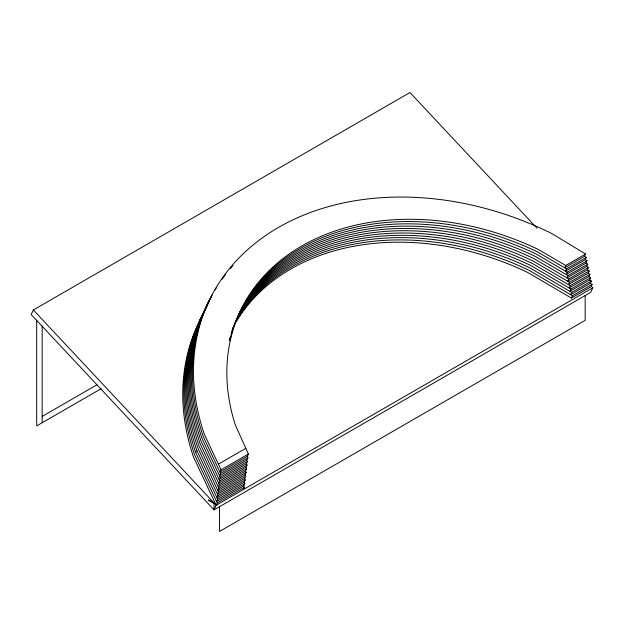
<?xml version="1.0" encoding="UTF-8"?>
<svg xmlns="http://www.w3.org/2000/svg" width="624" height="624" viewBox="0 0 624 624"><rect width="100%" height="100%" fill="white"/><g stroke="black" fill="none" stroke-linecap="round" stroke-linejoin="round"><path stroke-width="0.94" d="M245.255 479.911L218.088 495.596L217.012 497.89L244.179 482.204L245.255 479.911L244.624 478.507L245.7 476.213L245.068 474.809L246.145 472.516L245.513 471.112L246.589 468.819L245.957 467.415L247.034 465.122L246.402 463.718L247.478 461.425L246.847 460.021L247.923 457.727L247.291 456.323L248.368 454.03L235.225 424.694A241.051 182.52 25.1 0 1 301.618 246.059A241.051 182.52 25.1 0 1 538.551 249.577L565.726 265.504L585.616 254.023L551.678 233.485A273.803 207.316 25.1 0 0 278.413 227.471A273.803 207.316 25.1 0 0 204.227 434.086L221.029 469.81L219.952 472.111L247.291 456.323M536.952 228.166L409.968 92.531L33.345 309.98L31.2 314.566L214.032 509.847L590.655 292.406L592.8 287.812L591.474 286.393M244.179 482.204L244.811 483.608L243.734 485.901L216.59 501.571L217.667 499.278L195.64 452.447L196.716 450.154A273.803 207.316 25.1 0 1 205.787 308.591M247.923 457.727L220.607 473.499L219.531 475.792L246.847 460.021M247.478 461.425L220.186 477.181L219.11 479.474L246.402 463.718M247.034 465.122L219.765 480.862L218.696 483.155L245.957 467.415M246.589 468.819L219.344 484.544L218.275 486.837L245.513 471.112M246.145 472.516L218.923 488.225L217.854 490.526L245.068 474.809M218.088 495.737L217.433 494.208L218.509 491.915L245.7 476.213M243.734 485.901L244.366 487.305L217.246 502.96L214.032 509.847L214.032 503.513L208.541 500.347M243.298 489.598L244.366 487.305M565.726 265.504L564.658 267.797L584.54 256.316L585.616 254.023M586.334 257.4L566.475 268.866L565.406 271.159L585.265 259.693L586.334 257.4L584.54 256.316M587.051 260.777L567.224 272.228L566.155 274.521L585.983 263.078L587.051 260.777L585.265 259.693M587.769 264.163L567.973 275.59L566.896 277.883L586.7 266.456L587.769 264.163L585.983 263.078M588.487 267.54L568.721 278.951L567.645 281.245L587.418 269.833L588.487 267.54L586.7 266.456M589.204 270.917L569.47 282.313L568.394 284.606L588.136 273.211L589.204 270.917L587.418 269.833M589.93 274.295L570.219 285.675L569.143 287.968L588.853 276.588L589.93 274.295L588.136 273.211M590.647 277.672L570.968 289.037L569.891 291.33L589.571 279.973L590.647 277.672L588.853 276.588M591.365 281.057L571.709 292.399L570.64 294.692L590.288 283.351L591.365 281.057L589.571 279.973M236.176 321.734A241.051 182.52 25.1 0 1 527.826 272.524L571.389 298.061L572.458 295.76L592.082 284.435L590.288 283.351M592.082 284.435L591.006 286.728L571.389 298.061M42.167 416.411L96.931 384.797M101.143 388.697L36.683 425.911L36.683 320.135M218.377 464.17L245.817 448.328M221.029 469.81L248.368 454.03M217.433 494.208L244.624 478.507M217.667 499.278L244.811 483.608M33.345 309.98L216.177 505.253L592.8 287.812M208.541 499.801L214.032 502.967M566.475 268.866L537.475 251.87A241.051 182.52 25.1 0 0 229.687 340.735M567.224 272.228L536.406 254.163A241.051 182.52 25.1 0 0 242.377 307.492M567.973 275.59L535.33 256.456A241.051 182.52 25.1 0 0 241.769 308.958M568.721 278.951L534.261 258.757A241.051 182.52 25.1 0 0 240.232 312.078M569.47 282.313L533.185 261.05A241.051 182.52 25.1 0 0 239.624 313.544M570.219 285.675L532.116 263.344A241.051 182.52 25.1 0 0 239.023 315.019M570.968 289.037L531.04 265.637A241.051 182.52 25.1 0 0 238.423 316.493M571.709 292.399L529.971 267.938A241.051 182.52 25.1 0 0 237.354 318.786M572.458 295.76L528.895 270.231A241.051 182.52 25.1 0 0 236.761 320.26M220.607 473.499L203.151 436.379A273.803 207.316 25.1 0 1 212.222 294.824M220.186 477.181L202.082 438.68A273.803 207.316 25.1 0 1 211.154 297.118M219.765 480.862L201.006 440.973A273.803 207.316 25.1 0 1 209.165 301.088M219.344 484.544L199.937 443.266A273.803 207.316 25.1 0 1 209.009 301.704M218.923 488.225L198.861 445.559A273.803 207.316 25.1 0 1 207.932 304.005M218.509 491.915L197.785 447.86A273.803 207.316 25.1 0 1 207.324 305.464M196.716 450.154L218.088 495.596M217.246 502.96L194.571 454.74A273.803 207.316 25.1 0 1 204.11 312.343M216.177 505.253L193.495 457.041A273.803 207.316 25.1 0 1 203.034 314.644M585.172 295.573L585.172 320.354L219.515 531.469L219.515 506.68M42.167 325.775L42.167 422.744M195.64 452.447A273.803 207.316 25.1 0 1 204.719 310.885M232.206 329.714A241.051 182.52 25.1 0 1 233.922 325.244M229.304 340.236A241.051 182.52 25.1 0 1 230.053 337.459M231.137 333.785A241.051 182.52 25.1 0 1 240.583 310.83M215.093 289.832A273.803 207.316 25.1 0 1 216.606 287.36M221.988 279.302A273.803 207.316 25.1 0 1 225.475 274.607M230.381 268.531A273.803 207.316 25.1 0 1 232.955 265.574"/></g></svg>
